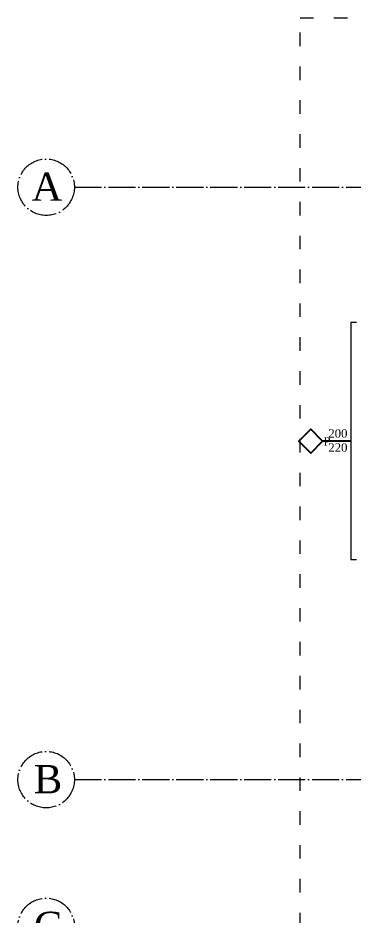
# Model space of a CAD drawing. Header units: metres. Extents: x -5196 to 34307, y 7076 to 19260.
# Drawn here: x 15197 to 15494, y 10726 to 11521 of the extents above; entities that cross this region are included whole.
import ezdxf

# ---------------------------------------------------------------- set-up
doc = ezdxf.new("R2010")
doc.units = ezdxf.units.M
doc.linetypes.add('ACAD_ISO03', pattern=[30, 12, -18])
doc.linetypes.add('ACAD_ISO04W100', pattern=[30, 24, -3, 0, -3])
doc.layers.add('YLZ-AKS', color=7, linetype='ACAD_ISO04W100', lineweight=5, true_color=0x2e2f36)
for name, color, linetype, lineweight in [('YLZ-DUVAR', 151, 'Continuous', 20), ('YLZ-PENCERE', 231, 'Continuous', 5), ('YLZ-TEFRİŞ', 191, 'Continuous', 20), ('YLZ-ÇATI', 241, 'Continuous', 13)]:
    doc.layers.add(name, color=color, linetype=linetype, lineweight=lineweight)
doc.layers.add('YLZ-YAZI', color=113, linetype='Continuous')
doc.styles.add('ARIAL', font='times.ttf')

# ---------------------------------------------------------------- blocks, each defined once
blk = doc.blocks.new('Aks')
at = {"layer": 'YLZ-AKS'}
for p, q in [((478845.78, 4514194.56), (480300.78, 4514194.56)), ((478845.78, 4513669.56), (480300.78, 4513669.56))]:
    blk.add_line(p, q, dxfattribs=at)
for centre in [(478820.78, 4514194.56), (478820.78, 4513669.56), (478820.78, 4513539.56)]:
    blk.add_circle(centre, 25, dxfattribs=at)
at = {"layer": 'YLZ-YAZI', "char_height": 25, "attachment_point": 1, "style": 'ARIAL'}
for s, insert in [('\\pi2.78181;A', (478805.1, 4514207.5)), ('\\pi4.7645;B', (478805.1, 4513682.5)), ('\\pi4.75549;C', (478805.1, 4513552.5))]:
    blk.add_mtext_dynamic_manual_height_columns(s, width=31.5189, gutter_width=12.5, heights=[8.55], dxfattribs=dict(at, insert=insert))
blk = doc.blocks.new('1.K. Tefriş')
at = {"layer": 'YLZ-ÇATI', "linetype": 'ACAD_ISO03', "lineweight": 0}
blk.add_lwpolyline([(16588.16, 8891.9), (17543.16, 8891.9), (17543.16, 8156.9), (17643.16, 8156.9), (17643.16, 7146.9), (16813.16, 7146.9), (16813.16, 7401.9), (16688.16, 7401.9), (16688.16, 8026.9), (16588.16, 8026.9)], close=True, dxfattribs=at)
blk = doc.blocks.new('KP-3')
at = {"layer": 'YLZ-PENCERE'}
blk.add_lwpolyline([(18138.16, 11121.9), (18133.16, 11121.9), (18133.16, 10911.9), (18138.16, 10911.9)], dxfattribs=at)
at = {"layer": 'YLZ-YAZI'}
blk.add_line((18133.16, 11016.9), (18108.16, 11016.9), dxfattribs=at)
blk.add_lwpolyline([(18108.16, 11016.9), (18097.55, 11027.51), (18086.94, 11016.9), (18097.55, 11006.29)], close=True, dxfattribs=at)
at = {"layer": 'YLZ-YAZI', "char_height": 7.5, "style": 'ARIAL'}
for s, width, heights, insert, attachment_point in [('\\pi21.19115;200\\P220', 58.361, [27.42], (18091.96, 11007.33), 7), ('P', 35.5702, [14.45], (18115.14, 11012.86), 9)]:
    blk.add_mtext_dynamic_manual_height_columns(s, width=width, gutter_width=12.5, heights=heights, dxfattribs=dict(at, insert=insert, attachment_point=attachment_point))

msp = doc.modelspace()

# ---------------------------------------------------------------- block references
at = {"layer": 'YLZ-DUVAR'}
for name, p in [('1.K. Tefriş', (-1141.06, 2629.42)), ('KP-3', (-2641.06, 129.42))]:
    msp.add_blockref(name, p, dxfattribs=at)
at = {"layer": 'YLZ-TEFRİŞ'}
msp.add_blockref('Aks', (-463598.68, -4502823.23), dxfattribs=at)

doc.saveas('drawing.dxf')
